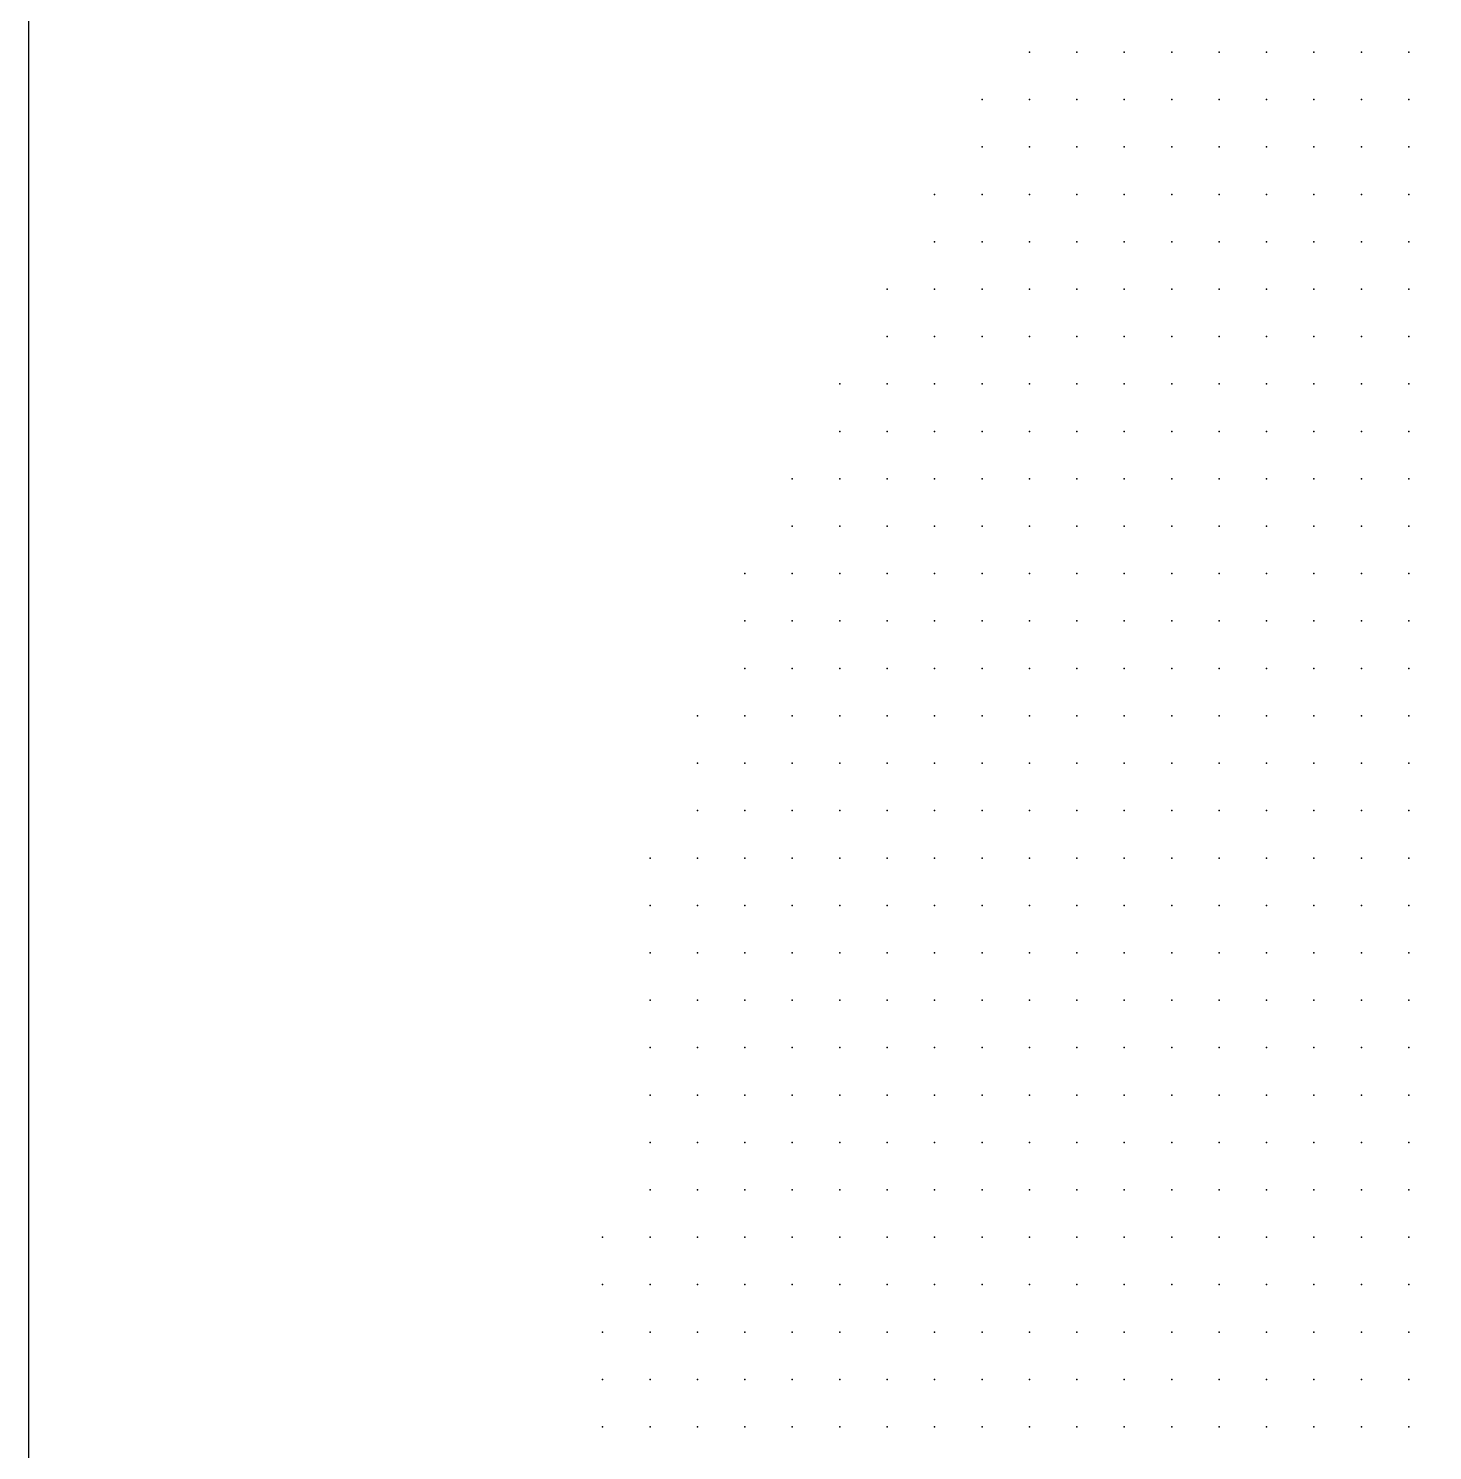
# Model space of a CAD drawing. Header units: millimetres. Extents: x 2848 to 6961, y 1568 to 7914.
# Drawn here: x 4523.89 to 4553.5, y 1646.5 to 1676.5 of the extents above; entities that cross this region are included whole.
import ezdxf

# ---------------------------------------------------------------- set-up
doc = ezdxf.new("R2010")
doc.units = ezdxf.units.MM
doc.header["$PDSIZE"] = -2

msp = doc.modelspace()

# ---------------------------------------------------------------- linework, layer by layer
msp.add_lwpolyline([(4523.893, 1586.933), (4643.893, 1586.933), (4643.893, 1706.933), (4523.893, 1706.933)], close=True)
at = {"color": 12, "true_color": 0xb40c03}
for p in [(4545, 1676), (4544, 1675), (4545, 1675), (4546, 1675), (4544, 1674)]:
    msp.add_point(p, dxfattribs=at)
at = {"color": 16, "true_color": 0x88000c}
msp.add_point((4546, 1676), dxfattribs=at)
at = {"color": 12, "true_color": 0xb61300}
msp.add_point((4547, 1676), dxfattribs=at)
at = {"color": 14, "true_color": 0xa40400}
msp.add_point((4548, 1676), dxfattribs=at)
at = {"color": 12, "true_color": 0xb5140c}
msp.add_point((4549, 1676), dxfattribs=at)
at = {"color": 12, "true_color": 0xb3090a}
msp.add_point((4550, 1676), dxfattribs=at)
at = {"color": 12, "true_color": 0xb80008}
msp.add_point((4551, 1676), dxfattribs=at)
at = {"color": 12, "true_color": 0xc3090e}
msp.add_point((4552, 1676), dxfattribs=at)
at = {"color": 12, "true_color": 0xb40100}
msp.add_point((4553, 1676), dxfattribs=at)
at = {"color": 12, "true_color": 0xb9100b}
msp.add_point((4547, 1675), dxfattribs=at)
at = {"color": 12, "true_color": 0xb30703}
for p in [(4548, 1675), (4547, 1673), (4553, 1669)]:
    msp.add_point(p, dxfattribs=at)
at = {"color": 14, "true_color": 0xb00400}
for p in [(4549, 1675), (4553, 1670), (4545, 1669)]:
    msp.add_point(p, dxfattribs=at)
at = {"color": 12, "true_color": 0xb90c08}
for p in [(4550, 1675), (4548, 1672), (4552, 1671), (4547, 1666)]:
    msp.add_point(p, dxfattribs=at)
at = {"color": 12, "true_color": 0xbe0f0c}
msp.add_point((4551, 1675), dxfattribs=at)
at = {"color": 12, "true_color": 0xbc0a08}
msp.add_point((4552, 1675), dxfattribs=at)
at = {"color": 12, "true_color": 0xb90504}
msp.add_point((4553, 1675), dxfattribs=at)
at = {"color": 14, "true_color": 0xb20509}
msp.add_point((4545, 1674), dxfattribs=at)
at = {"color": 12, "true_color": 0xb30d01}
msp.add_point((4546, 1674), dxfattribs=at)
at = {"color": 12, "true_color": 0xb60d08}
msp.add_point((4547, 1674), dxfattribs=at)
at = {"color": 12, "true_color": 0xb60a06}
msp.add_point((4548, 1674), dxfattribs=at)
at = {"color": 12, "true_color": 0xb50905}
msp.add_point((4549, 1674), dxfattribs=at)
at = {"color": 12, "true_color": 0xb60905}
msp.add_point((4550, 1674), dxfattribs=at)
at = {"color": 12, "true_color": 0xb60704}
msp.add_point((4551, 1674), dxfattribs=at)
at = {"color": 12, "true_color": 0xb60402}
for p in [(4552, 1674), (4549, 1669), (4549, 1668)]:
    msp.add_point(p, dxfattribs=at)
at = {"color": 12, "true_color": 0xb70302}
msp.add_point((4553, 1674), dxfattribs=at)
at = {"color": 14, "true_color": 0xa80001}
for p in [(4543, 1673), (4543, 1672), (4542, 1671), (4541, 1669), (4542, 1669)]:
    msp.add_point(p, dxfattribs=at)
at = {"color": 12, "true_color": 0xb3000f}
msp.add_point((4544, 1673), dxfattribs=at)
at = {"color": 14, "true_color": 0xac0703}
msp.add_point((4545, 1673), dxfattribs=at)
at = {"color": 12, "true_color": 0xb80e00}
msp.add_point((4546, 1673), dxfattribs=at)
at = {"color": 12, "true_color": 0xb90d09}
msp.add_point((4548, 1673), dxfattribs=at)
at = {"color": 12, "true_color": 0xbb0e0a}
msp.add_point((4549, 1673), dxfattribs=at)
at = {"color": 12, "true_color": 0xb50804}
msp.add_point((4550, 1673), dxfattribs=at)
at = {"color": 14, "true_color": 0xb20300}
for p in [(4551, 1673), (4544, 1667), (4548, 1667)]:
    msp.add_point(p, dxfattribs=at)
at = {"color": 12, "true_color": 0xb50301}
msp.add_point((4552, 1673), dxfattribs=at)
at = {"color": 12, "true_color": 0xb90705}
msp.add_point((4553, 1673), dxfattribs=at)
at = {"color": 12, "true_color": 0xb30000}
for p in [(4544, 1672), (4538, 1655)]:
    msp.add_point(p, dxfattribs=at)
at = {"color": 22, "true_color": 0xbc1a0f}
msp.add_point((4545, 1672), dxfattribs=at)
at = {"color": 12, "true_color": 0xbc0800}
msp.add_point((4546, 1672), dxfattribs=at)
at = {"color": 14, "true_color": 0xb10400}
for p in [(4547, 1672), (4545, 1670)]:
    msp.add_point(p, dxfattribs=at)
at = {"color": 12, "true_color": 0xbc0f0b}
for p in [(4549, 1672), (4545, 1667)]:
    msp.add_point(p, dxfattribs=at)
at = {"color": 12, "true_color": 0xb70805}
for p in [(4550, 1672), (4548, 1671)]:
    msp.add_point(p, dxfattribs=at)
at = {"color": 12, "true_color": 0xb50603}
msp.add_point((4551, 1672), dxfattribs=at)
at = {"color": 12, "true_color": 0xb90a07}
for p in [(4552, 1672), (4549, 1671), (4550, 1670)]:
    msp.add_point(p, dxfattribs=at)
at = {"color": 12, "true_color": 0xbc0d0a}
for p in [(4553, 1672), (4550, 1669)]:
    msp.add_point(p, dxfattribs=at)
at = {"color": 14, "true_color": 0xab0000}
msp.add_point((4543, 1671), dxfattribs=at)
at = {"color": 12, "true_color": 0xb7090a}
msp.add_point((4544, 1671), dxfattribs=at)
at = {"color": 12, "true_color": 0xbe160d}
msp.add_point((4545, 1671), dxfattribs=at)
at = {"color": 12, "true_color": 0xbc0000}
msp.add_point((4546, 1671), dxfattribs=at)
at = {"color": 12, "true_color": 0xb40502}
msp.add_point((4547, 1671), dxfattribs=at)
at = {"color": 12, "true_color": 0xb80906}
for p in [(4550, 1671), (4551, 1671)]:
    msp.add_point(p, dxfattribs=at)
at = {"color": 12, "true_color": 0xb80b07}
for p in [(4553, 1671), (4551, 1670), (4551, 1669)]:
    msp.add_point(p, dxfattribs=at)
at = {"color": 242, "true_color": 0xb72c31}
msp.add_point((4542, 1670), dxfattribs=at)
at = {"color": 12, "true_color": 0xc60000}
msp.add_point((4543, 1670), dxfattribs=at)
at = {"color": 22, "true_color": 0xb72315}
msp.add_point((4544, 1670), dxfattribs=at)
at = {"color": 12, "true_color": 0xc00000}
msp.add_point((4546, 1670), dxfattribs=at)
at = {"color": 12, "true_color": 0xbb0907}
for p in [(4547, 1670), (4545, 1666)]:
    msp.add_point(p, dxfattribs=at)
at = {"color": 12, "true_color": 0xb70503}
for p in [(4548, 1670), (4549, 1670)]:
    msp.add_point(p, dxfattribs=at)
at = {"color": 12, "true_color": 0xb40703}
msp.add_point((4552, 1670), dxfattribs=at)
at = {"color": 12, "true_color": 0xc70909}
msp.add_point((4543, 1669), dxfattribs=at)
at = {"color": 22, "true_color": 0xba1a0e}
msp.add_point((4544, 1669), dxfattribs=at)
at = {"color": 12, "true_color": 0xbc090c}
msp.add_point((4546, 1669), dxfattribs=at)
at = {"color": 12, "true_color": 0xbe0a09}
for p in [(4547, 1669), (4547, 1668)]:
    msp.add_point(p, dxfattribs=at)
at = {"color": 12, "true_color": 0xb60201}
msp.add_point((4548, 1669), dxfattribs=at)
at = {"color": 14, "true_color": 0xae0200}
msp.add_point((4552, 1669), dxfattribs=at)
at = {"color": 15, "true_color": 0xc03a43}
msp.add_point((4541, 1668), dxfattribs=at)
at = {"color": 12, "true_color": 0xbb080b}
msp.add_point((4542, 1668), dxfattribs=at)
at = {"color": 14, "true_color": 0xa80f00}
msp.add_point((4543, 1668), dxfattribs=at)
at = {"color": 12, "true_color": 0xbd0200}
msp.add_point((4544, 1668), dxfattribs=at)
at = {"color": 12, "true_color": 0xba110e}
msp.add_point((4545, 1668), dxfattribs=at)
at = {"color": 14, "true_color": 0xb00b0f}
msp.add_point((4546, 1668), dxfattribs=at)
at = {"color": 12, "true_color": 0xb40000}
msp.add_point((4548, 1668), dxfattribs=at)
at = {"color": 12, "true_color": 0xc0110e}
msp.add_point((4550, 1668), dxfattribs=at)
at = {"color": 12, "true_color": 0xba0d09}
msp.add_point((4551, 1668), dxfattribs=at)
at = {"color": 14, "true_color": 0xaf0300}
msp.add_point((4552, 1668), dxfattribs=at)
at = {"color": 12, "true_color": 0xbc100c}
msp.add_point((4553, 1668), dxfattribs=at)
at = {"color": 14, "true_color": 0xb00808}
for p in [(4540, 1667), (4541, 1667), (4540, 1666)]:
    msp.add_point(p, dxfattribs=at)
at = {"color": 12, "true_color": 0xc20904}
msp.add_point((4542, 1667), dxfattribs=at)
at = {"color": 12, "true_color": 0xbf110a}
msp.add_point((4543, 1667), dxfattribs=at)
at = {"color": 14, "true_color": 0xa90b00}
msp.add_point((4546, 1667), dxfattribs=at)
at = {"color": 14, "true_color": 0xb00903}
msp.add_point((4547, 1667), dxfattribs=at)
at = {"color": 12, "true_color": 0xc00405}
msp.add_point((4549, 1667), dxfattribs=at)
at = {"color": 12, "true_color": 0xcc080c}
msp.add_point((4550, 1667), dxfattribs=at)
at = {"color": 14, "true_color": 0xad0000}
for p in [(4551, 1667), (4538, 1654)]:
    msp.add_point(p, dxfattribs=at)
at = {"color": 24, "true_color": 0xa31a0a}
msp.add_point((4552, 1667), dxfattribs=at)
at = {"color": 23, "true_color": 0xd78b67}
msp.add_point((4553, 1667), dxfattribs=at)
at = {"color": 14, "true_color": 0xaf0103}
msp.add_point((4541, 1666), dxfattribs=at)
at = {"color": 12, "true_color": 0xbc0700}
msp.add_point((4542, 1666), dxfattribs=at)
at = {"color": 14, "true_color": 0xaf0700}
msp.add_point((4543, 1666), dxfattribs=at)
at = {"color": 12, "true_color": 0xb50505}
msp.add_point((4544, 1666), dxfattribs=at)
at = {"color": 14, "true_color": 0xaf0b01}
msp.add_point((4546, 1666), dxfattribs=at)
at = {"color": 12, "true_color": 0xbd0e0b}
msp.add_point((4548, 1666), dxfattribs=at)
at = {"color": 12, "true_color": 0xba0605}
msp.add_point((4549, 1666), dxfattribs=at)
at = {"color": 12, "true_color": 0xbc0605}
msp.add_point((4550, 1666), dxfattribs=at)
at = {"color": 12, "true_color": 0xbc150f}
msp.add_point((4551, 1666), dxfattribs=at)
at = {"color": 13, "true_color": 0xd85946}
msp.add_point((4552, 1666), dxfattribs=at)
at = {"color": 31, "true_color": 0xfdb58f}
msp.add_point((4553, 1666), dxfattribs=at)
at = {"color": 12, "true_color": 0xbf0103}
for p in [(4539, 1665), (4539, 1664), (4541, 1664), (4539, 1663)]:
    msp.add_point(p, dxfattribs=at)
at = {"color": 244, "true_color": 0x9b1d21}
msp.add_point((4540, 1665), dxfattribs=at)
at = {"color": 12, "true_color": 0xb50000}
msp.add_point((4541, 1665), dxfattribs=at)
at = {"color": 12, "true_color": 0xb70900}
msp.add_point((4542, 1665), dxfattribs=at)
at = {"color": 14, "true_color": 0xa70400}
msp.add_point((4543, 1665), dxfattribs=at)
at = {"color": 12, "true_color": 0xb90909}
msp.add_point((4544, 1665), dxfattribs=at)
at = {"color": 12, "true_color": 0xbd0505}
msp.add_point((4545, 1665), dxfattribs=at)
at = {"color": 12, "true_color": 0xb80b04}
msp.add_point((4546, 1665), dxfattribs=at)
at = {"color": 12, "true_color": 0xc10d0c}
msp.add_point((4547, 1665), dxfattribs=at)
at = {"color": 14, "true_color": 0xaf0200}
msp.add_point((4548, 1665), dxfattribs=at)
at = {"color": 14, "true_color": 0xac0500}
msp.add_point((4549, 1665), dxfattribs=at)
at = {"color": 22, "true_color": 0xc92820}
msp.add_point((4550, 1665), dxfattribs=at)
at = {"color": 13, "true_color": 0xda483b}
for p in [(4551, 1665), (4540, 1654)]:
    msp.add_point(p, dxfattribs=at)
at = {"color": 23, "true_color": 0xeb7b63}
msp.add_point((4552, 1665), dxfattribs=at)
at = {"color": 31, "true_color": 0xffbf98}
msp.add_point((4553, 1665), dxfattribs=at)
at = {"color": 14, "true_color": 0x990003}
msp.add_point((4540, 1664), dxfattribs=at)
at = {"color": 12, "true_color": 0xb40c01}
msp.add_point((4542, 1664), dxfattribs=at)
at = {"color": 14, "true_color": 0xad1105}
msp.add_point((4543, 1664), dxfattribs=at)
at = {"color": 12, "true_color": 0xb80808}
msp.add_point((4544, 1664), dxfattribs=at)
at = {"color": 12, "true_color": 0xbe0203}
msp.add_point((4545, 1664), dxfattribs=at)
at = {"color": 12, "true_color": 0xba0702}
msp.add_point((4546, 1664), dxfattribs=at)
at = {"color": 12, "true_color": 0xb80403}
msp.add_point((4547, 1664), dxfattribs=at)
at = {"color": 14, "true_color": 0xb20b05}
msp.add_point((4548, 1664), dxfattribs=at)
at = {"color": 22, "true_color": 0xc0261c}
msp.add_point((4549, 1664), dxfattribs=at)
at = {"color": 13, "true_color": 0xe25446}
msp.add_point((4550, 1664), dxfattribs=at)
at = {"color": 13, "true_color": 0xe26551}
msp.add_point((4551, 1664), dxfattribs=at)
at = {"color": 23, "true_color": 0xe28063}
msp.add_point((4552, 1664), dxfattribs=at)
at = {"color": 31, "true_color": 0xf9bb92}
msp.add_point((4553, 1664), dxfattribs=at)
at = {"color": 12, "true_color": 0xb7030c}
msp.add_point((4540, 1663), dxfattribs=at)
at = {"color": 12, "true_color": 0xc30101}
msp.add_point((4541, 1663), dxfattribs=at)
at = {"color": 14, "true_color": 0xae0b00}
msp.add_point((4542, 1663), dxfattribs=at)
at = {"color": 24, "true_color": 0xb41c0f}
msp.add_point((4543, 1663), dxfattribs=at)
at = {"color": 14, "true_color": 0xae0000}
msp.add_point((4544, 1663), dxfattribs=at)
at = {"color": 12, "true_color": 0xb90000}
msp.add_point((4545, 1663), dxfattribs=at)
at = {"color": 12, "true_color": 0xb50700}
msp.add_point((4546, 1663), dxfattribs=at)
at = {"color": 12, "true_color": 0xb70e09}
msp.add_point((4547, 1663), dxfattribs=at)
at = {"color": 22, "true_color": 0xd73a31}
msp.add_point((4548, 1663), dxfattribs=at)
at = {"color": 13, "true_color": 0xe95b4d}
msp.add_point((4549, 1663), dxfattribs=at)
at = {"color": 13, "true_color": 0xe46350}
msp.add_point((4550, 1663), dxfattribs=at)
at = {"color": 13, "true_color": 0xd35f48}
msp.add_point((4551, 1663), dxfattribs=at)
at = {"color": 23, "true_color": 0xe58a6b}
msp.add_point((4552, 1663), dxfattribs=at)
at = {"color": 31, "true_color": 0xffc89e}
msp.add_point((4553, 1663), dxfattribs=at)
at = {"color": 12, "true_color": 0xcd1014}
for p in [(4538, 1662), (4540, 1662), (4538, 1661), (4538, 1660)]:
    msp.add_point(p, dxfattribs=at)
at = {"color": 14, "true_color": 0xa2070b}
msp.add_point((4539, 1662), dxfattribs=at)
at = {"color": 12, "true_color": 0xbd0000}
msp.add_point((4541, 1662), dxfattribs=at)
at = {"color": 14, "true_color": 0xa80600}
msp.add_point((4542, 1662), dxfattribs=at)
at = {"color": 24, "true_color": 0xb1190e}
msp.add_point((4543, 1662), dxfattribs=at)
at = {"color": 14, "true_color": 0xa90000}
msp.add_point((4544, 1662), dxfattribs=at)
at = {"color": 12, "true_color": 0xba0403}
msp.add_point((4545, 1662), dxfattribs=at)
at = {"color": 12, "true_color": 0xb81609}
msp.add_point((4546, 1662), dxfattribs=at)
at = {"color": 22, "true_color": 0xd53d32}
msp.add_point((4547, 1662), dxfattribs=at)
at = {"color": 13, "true_color": 0xe45547}
msp.add_point((4548, 1662), dxfattribs=at)
at = {"color": 13, "true_color": 0xe96151}
msp.add_point((4549, 1662), dxfattribs=at)
at = {"color": 13, "true_color": 0xe3624f}
msp.add_point((4550, 1662), dxfattribs=at)
at = {"color": 13, "true_color": 0xd35c46}
msp.add_point((4551, 1662), dxfattribs=at)
at = {"color": 23, "true_color": 0xe28566}
msp.add_point((4552, 1662), dxfattribs=at)
at = {"color": 31, "true_color": 0xfec59a}
msp.add_point((4553, 1662), dxfattribs=at)
at = {"color": 14, "true_color": 0x9a0000}
msp.add_point((4539, 1661), dxfattribs=at)
at = {"color": 12, "true_color": 0xcb0f0e}
msp.add_point((4540, 1661), dxfattribs=at)
at = {"color": 12, "true_color": 0xba0000}
msp.add_point((4541, 1661), dxfattribs=at)
at = {"color": 14, "true_color": 0xac0a00}
msp.add_point((4542, 1661), dxfattribs=at)
at = {"color": 14, "true_color": 0xaa0d04}
msp.add_point((4543, 1661), dxfattribs=at)
at = {"color": 12, "true_color": 0xb70408}
msp.add_point((4544, 1661), dxfattribs=at)
at = {"color": 12, "true_color": 0xc51814}
msp.add_point((4545, 1661), dxfattribs=at)
at = {"color": 22, "true_color": 0xce3b29}
msp.add_point((4546, 1661), dxfattribs=at)
at = {"color": 13, "true_color": 0xe25f4d}
msp.add_point((4547, 1661), dxfattribs=at)
at = {"color": 13, "true_color": 0xdc5947}
msp.add_point((4548, 1661), dxfattribs=at)
at = {"color": 13, "true_color": 0xd95644}
msp.add_point((4549, 1661), dxfattribs=at)
at = {"color": 13, "true_color": 0xe45f4e}
msp.add_point((4550, 1661), dxfattribs=at)
at = {"color": 13, "true_color": 0xdc5d4a}
for p in [(4551, 1661), (4548, 1653)]:
    msp.add_point(p, dxfattribs=at)
at = {"color": 23, "true_color": 0xe07d60}
msp.add_point((4552, 1661), dxfattribs=at)
at = {"color": 31, "true_color": 0xf8bd93}
msp.add_point((4553, 1661), dxfattribs=at)
at = {"color": 14, "true_color": 0xa20702}
msp.add_point((4539, 1660), dxfattribs=at)
at = {"color": 12, "true_color": 0xc00704}
msp.add_point((4540, 1660), dxfattribs=at)
at = {"color": 12, "true_color": 0xbc0200}
msp.add_point((4541, 1660), dxfattribs=at)
at = {"color": 12, "true_color": 0xb51402}
msp.add_point((4542, 1660), dxfattribs=at)
at = {"color": 14, "true_color": 0xa40600}
msp.add_point((4543, 1660), dxfattribs=at)
at = {"color": 12, "true_color": 0xc71418}
msp.add_point((4544, 1660), dxfattribs=at)
at = {"color": 22, "true_color": 0xd52c27}
msp.add_point((4545, 1660), dxfattribs=at)
at = {"color": 13, "true_color": 0xe75f47}
msp.add_point((4546, 1660), dxfattribs=at)
at = {"color": 13, "true_color": 0xcd5640}
msp.add_point((4547, 1660), dxfattribs=at)
at = {"color": 13, "true_color": 0xe36954}
msp.add_point((4548, 1660), dxfattribs=at)
at = {"color": 13, "true_color": 0xe86553}
msp.add_point((4549, 1660), dxfattribs=at)
at = {"color": 13, "true_color": 0xe05747}
msp.add_point((4550, 1660), dxfattribs=at)
at = {"color": 13, "true_color": 0xd95443}
for p in [(4551, 1660), (4546, 1654)]:
    msp.add_point(p, dxfattribs=at)
at = {"color": 11, "true_color": 0xf48a70}
msp.add_point((4552, 1660), dxfattribs=at)
at = {"color": 31, "true_color": 0xffcba2}
msp.add_point((4553, 1660), dxfattribs=at)
at = {"color": 12, "true_color": 0xb90009}
for p in [(4537, 1659), (4537, 1658), (4537, 1657), (4538, 1657)]:
    msp.add_point(p, dxfattribs=at)
at = {"color": 242, "true_color": 0xcc1a26}
msp.add_point((4538, 1659), dxfattribs=at)
at = {"color": 12, "true_color": 0xb50200}
msp.add_point((4539, 1659), dxfattribs=at)
at = {"color": 12, "true_color": 0xbb0a04}
msp.add_point((4540, 1659), dxfattribs=at)
at = {"color": 14, "true_color": 0xb20a01}
msp.add_point((4541, 1659), dxfattribs=at)
at = {"color": 14, "true_color": 0xa90900}
msp.add_point((4542, 1659), dxfattribs=at)
at = {"color": 24, "true_color": 0xb51d0f}
msp.add_point((4543, 1659), dxfattribs=at)
at = {"color": 22, "true_color": 0xd14432}
msp.add_point((4544, 1659), dxfattribs=at)
at = {"color": 13, "true_color": 0xe25b47}
msp.add_point((4545, 1659), dxfattribs=at)
at = {"color": 13, "true_color": 0xe05e48}
msp.add_point((4546, 1659), dxfattribs=at)
at = {"color": 13, "true_color": 0xe15848}
msp.add_point((4547, 1659), dxfattribs=at)
at = {"color": 13, "true_color": 0xe55d4d}
for p in [(4548, 1659), (4548, 1658), (4545, 1654)]:
    msp.add_point(p, dxfattribs=at)
at = {"color": 13, "true_color": 0xe45d4a}
for p in [(4549, 1659), (4549, 1658)]:
    msp.add_point(p, dxfattribs=at)
at = {"color": 13, "true_color": 0xe55e4b}
for p in [(4550, 1659), (4550, 1658)]:
    msp.add_point(p, dxfattribs=at)
at = {"color": 13, "true_color": 0xdd5f48}
for p in [(4551, 1659), (4551, 1658)]:
    msp.add_point(p, dxfattribs=at)
at = {"color": 23, "true_color": 0xeb8a67}
msp.add_point((4552, 1659), dxfattribs=at)
at = {"color": 31, "true_color": 0xffc998}
msp.add_point((4553, 1659), dxfattribs=at)
at = {"color": 12, "true_color": 0xbf0916}
msp.add_point((4538, 1658), dxfattribs=at)
at = {"color": 12, "true_color": 0xbd0c06}
msp.add_point((4539, 1658), dxfattribs=at)
at = {"color": 12, "true_color": 0xb30600}
msp.add_point((4540, 1658), dxfattribs=at)
at = {"color": 14, "true_color": 0xaf0800}
msp.add_point((4541, 1658), dxfattribs=at)
at = {"color": 22, "true_color": 0xba1c10}
msp.add_point((4542, 1658), dxfattribs=at)
at = {"color": 22, "true_color": 0xd33d2e}
msp.add_point((4543, 1658), dxfattribs=at)
at = {"color": 13, "true_color": 0xe35644}
msp.add_point((4544, 1658), dxfattribs=at)
at = {"color": 13, "true_color": 0xe35c48}
msp.add_point((4545, 1658), dxfattribs=at)
at = {"color": 13, "true_color": 0xdb5742}
msp.add_point((4546, 1658), dxfattribs=at)
at = {"color": 13, "true_color": 0xe15949}
for p in [(4547, 1658), (4547, 1657)]:
    msp.add_point(p, dxfattribs=at)
at = {"color": 23, "true_color": 0xea8966}
msp.add_point((4552, 1658), dxfattribs=at)
at = {"color": 31, "true_color": 0xffc897}
msp.add_point((4553, 1658), dxfattribs=at)
at = {"color": 12, "true_color": 0xb70c05}
msp.add_point((4539, 1657), dxfattribs=at)
at = {"color": 14, "true_color": 0xb10801}
msp.add_point((4540, 1657), dxfattribs=at)
at = {"color": 12, "true_color": 0xba170e}
msp.add_point((4541, 1657), dxfattribs=at)
at = {"color": 22, "true_color": 0xd5392d}
msp.add_point((4542, 1657), dxfattribs=at)
at = {"color": 13, "true_color": 0xe95547}
msp.add_point((4543, 1657), dxfattribs=at)
at = {"color": 13, "true_color": 0xea5d4c}
msp.add_point((4544, 1657), dxfattribs=at)
at = {"color": 13, "true_color": 0xe15a47}
msp.add_point((4545, 1657), dxfattribs=at)
at = {"color": 13, "true_color": 0xdb5643}
msp.add_point((4546, 1657), dxfattribs=at)
at = {"color": 13, "true_color": 0xe35e4d}
msp.add_point((4548, 1657), dxfattribs=at)
at = {"color": 13, "true_color": 0xe25d4a}
for p in [(4549, 1657), (4546, 1656)]:
    msp.add_point(p, dxfattribs=at)
at = {"color": 13, "true_color": 0xe65f4c}
msp.add_point((4550, 1657), dxfattribs=at)
at = {"color": 13, "true_color": 0xdc5e47}
for p in [(4551, 1657), (4551, 1656)]:
    msp.add_point(p, dxfattribs=at)
at = {"color": 23, "true_color": 0xe98764}
msp.add_point((4552, 1657), dxfattribs=at)
at = {"color": 31, "true_color": 0xffc595}
msp.add_point((4553, 1657), dxfattribs=at)
at = {"color": 14, "true_color": 0xa80500}
for p in [(4537, 1656), (4539, 1656), (4537, 1655), (4537, 1654)]:
    msp.add_point(p, dxfattribs=at)
at = {"color": 12, "true_color": 0xbb0006}
msp.add_point((4538, 1656), dxfattribs=at)
at = {"color": 22, "true_color": 0xbb1a10}
msp.add_point((4540, 1656), dxfattribs=at)
at = {"color": 22, "true_color": 0xd4382c}
msp.add_point((4541, 1656), dxfattribs=at)
at = {"color": 13, "true_color": 0xe54d40}
msp.add_point((4542, 1656), dxfattribs=at)
at = {"color": 13, "true_color": 0xe65445}
msp.add_point((4543, 1656), dxfattribs=at)
at = {"color": 13, "true_color": 0xdf5342}
msp.add_point((4544, 1656), dxfattribs=at)
at = {"color": 13, "true_color": 0xde5744}
msp.add_point((4545, 1656), dxfattribs=at)
at = {"color": 13, "true_color": 0xdf5a49}
msp.add_point((4547, 1656), dxfattribs=at)
at = {"color": 13, "true_color": 0xe15e4c}
msp.add_point((4548, 1656), dxfattribs=at)
at = {"color": 13, "true_color": 0xe15c49}
msp.add_point((4549, 1656), dxfattribs=at)
at = {"color": 13, "true_color": 0xe7604d}
msp.add_point((4550, 1656), dxfattribs=at)
at = {"color": 23, "true_color": 0xe58360}
msp.add_point((4552, 1656), dxfattribs=at)
at = {"color": 31, "true_color": 0xfcc292}
msp.add_point((4553, 1656), dxfattribs=at)
at = {"color": 14, "true_color": 0xae1108}
msp.add_point((4539, 1655), dxfattribs=at)
at = {"color": 22, "true_color": 0xcd3329}
msp.add_point((4540, 1655), dxfattribs=at)
at = {"color": 13, "true_color": 0xe54e43}
msp.add_point((4541, 1655), dxfattribs=at)
at = {"color": 13, "true_color": 0xe35144}
msp.add_point((4542, 1655), dxfattribs=at)
at = {"color": 13, "true_color": 0xd94b3d}
for p in [(4543, 1655), (4542, 1654)]:
    msp.add_point(p, dxfattribs=at)
at = {"color": 13, "true_color": 0xda5141}
msp.add_point((4544, 1655), dxfattribs=at)
at = {"color": 13, "true_color": 0xe05848}
msp.add_point((4545, 1655), dxfattribs=at)
at = {"color": 13, "true_color": 0xe15c4b}
msp.add_point((4546, 1655), dxfattribs=at)
at = {"color": 13, "true_color": 0xdf5c4a}
msp.add_point((4547, 1655), dxfattribs=at)
at = {"color": 13, "true_color": 0xdf5e4b}
msp.add_point((4548, 1655), dxfattribs=at)
at = {"color": 13, "true_color": 0xe05d49}
msp.add_point((4549, 1655), dxfattribs=at)
at = {"color": 13, "true_color": 0xe6614e}
for p in [(4550, 1655), (4550, 1654)]:
    msp.add_point(p, dxfattribs=at)
at = {"color": 13, "true_color": 0xdb5d46}
msp.add_point((4551, 1655), dxfattribs=at)
at = {"color": 23, "true_color": 0xe37f5d}
msp.add_point((4552, 1655), dxfattribs=at)
at = {"color": 31, "true_color": 0xfbbe8f}
msp.add_point((4553, 1655), dxfattribs=at)
at = {"color": 22, "true_color": 0xc63226}
msp.add_point((4539, 1654), dxfattribs=at)
at = {"color": 13, "true_color": 0xe15244}
msp.add_point((4541, 1654), dxfattribs=at)
at = {"color": 13, "true_color": 0xd94d3e}
msp.add_point((4543, 1654), dxfattribs=at)
at = {"color": 13, "true_color": 0xe35a4a}
msp.add_point((4544, 1654), dxfattribs=at)
at = {"color": 13, "true_color": 0xde5d4a}
msp.add_point((4547, 1654), dxfattribs=at)
at = {"color": 13, "true_color": 0xdd5e4b}
for p in [(4548, 1654), (4547, 1653), (4547, 1652)]:
    msp.add_point(p, dxfattribs=at)
at = {"color": 13, "true_color": 0xdf5e49}
for p in [(4549, 1654), (4549, 1653), (4549, 1652)]:
    msp.add_point(p, dxfattribs=at)
at = {"color": 13, "true_color": 0xdc5b45}
for p in [(4551, 1654), (4551, 1653), (4551, 1652)]:
    msp.add_point(p, dxfattribs=at)
at = {"color": 23, "true_color": 0xe27b5a}
msp.add_point((4552, 1654), dxfattribs=at)
at = {"color": 31, "true_color": 0xf9bb8c}
msp.add_point((4553, 1654), dxfattribs=at)
at = {"color": 242, "true_color": 0xc32631}
msp.add_point((4537, 1653), dxfattribs=at)
at = {"color": 22, "true_color": 0xc01d16}
msp.add_point((4538, 1653), dxfattribs=at)
at = {"color": 13, "true_color": 0xd84a3e}
msp.add_point((4539, 1653), dxfattribs=at)
at = {"color": 13, "true_color": 0xdc4e42}
for p in [(4540, 1653), (4540, 1651), (4541, 1649), (4541, 1648)]:
    msp.add_point(p, dxfattribs=at)
at = {"color": 13, "true_color": 0xdb4f42}
msp.add_point((4541, 1653), dxfattribs=at)
at = {"color": 13, "true_color": 0xd94d40}
msp.add_point((4542, 1653), dxfattribs=at)
at = {"color": 13, "true_color": 0xdc5245}
msp.add_point((4543, 1653), dxfattribs=at)
at = {"color": 13, "true_color": 0xe35b4d}
msp.add_point((4544, 1653), dxfattribs=at)
at = {"color": 13, "true_color": 0xe1594b}
msp.add_point((4545, 1653), dxfattribs=at)
at = {"color": 13, "true_color": 0xda5244}
msp.add_point((4546, 1653), dxfattribs=at)
at = {"color": 13, "true_color": 0xe7624f}
for p in [(4550, 1653), (4550, 1652)]:
    msp.add_point(p, dxfattribs=at)
at = {"color": 23, "true_color": 0xdf7857}
msp.add_point((4552, 1653), dxfattribs=at)
at = {"color": 31, "true_color": 0xf8b88a}
msp.add_point((4553, 1653), dxfattribs=at)
at = {"color": 242, "true_color": 0xcf2937}
msp.add_point((4537, 1652), dxfattribs=at)
at = {"color": 22, "true_color": 0xdf4337}
msp.add_point((4538, 1652), dxfattribs=at)
at = {"color": 13, "true_color": 0xdc5043}
for p in [(4539, 1652), (4542, 1648), (4542, 1647)]:
    msp.add_point(p, dxfattribs=at)
at = {"color": 13, "true_color": 0xd74d40}
msp.add_point((4540, 1652), dxfattribs=at)
at = {"color": 13, "true_color": 0xd94f42}
msp.add_point((4541, 1652), dxfattribs=at)
at = {"color": 13, "true_color": 0xde5447}
for p in [(4542, 1652), (4544, 1651), (4544, 1650), (4544, 1649), (4544, 1648), (4545, 1647)]:
    msp.add_point(p, dxfattribs=at)
at = {"color": 13, "true_color": 0xdd5547}
msp.add_point((4543, 1652), dxfattribs=at)
at = {"color": 13, "true_color": 0xd85042}
msp.add_point((4544, 1652), dxfattribs=at)
at = {"color": 13, "true_color": 0xd95143}
msp.add_point((4545, 1652), dxfattribs=at)
at = {"color": 13, "true_color": 0xe0584a}
msp.add_point((4546, 1652), dxfattribs=at)
at = {"color": 13, "true_color": 0xdb5e4a}
msp.add_point((4548, 1652), dxfattribs=at)
at = {"color": 23, "true_color": 0xde7756}
msp.add_point((4552, 1652), dxfattribs=at)
at = {"color": 31, "true_color": 0xf7b789}
msp.add_point((4553, 1652), dxfattribs=at)
at = {"color": 22, "true_color": 0xdc4436}
for p in [(4536, 1651), (4538, 1651), (4536, 1650), (4536, 1649), (4536, 1648), (4536, 1647), (4538, 1647)]:
    msp.add_point(p, dxfattribs=at)
at = {"color": 13, "true_color": 0xe0464e}
for p in [(4537, 1651), (4537, 1647)]:
    msp.add_point(p, dxfattribs=at)
at = {"color": 13, "true_color": 0xdb4d41}
for p in [(4539, 1651), (4539, 1650), (4540, 1650), (4540, 1649), (4540, 1648), (4541, 1647)]:
    msp.add_point(p, dxfattribs=at)
at = {"color": 13, "true_color": 0xdd4f43}
for p in [(4541, 1651), (4541, 1650)]:
    msp.add_point(p, dxfattribs=at)
at = {"color": 13, "true_color": 0xdd5144}
for p in [(4542, 1651), (4542, 1650), (4542, 1649)]:
    msp.add_point(p, dxfattribs=at)
at = {"color": 13, "true_color": 0xdf5346}
for p in [(4543, 1651), (4543, 1650)]:
    msp.add_point(p, dxfattribs=at)
at = {"color": 13, "true_color": 0xe05649}
msp.add_point((4545, 1651), dxfattribs=at)
at = {"color": 13, "true_color": 0xdf5749}
for p in [(4546, 1651), (4546, 1650), (4546, 1649)]:
    msp.add_point(p, dxfattribs=at)
at = {"color": 13, "true_color": 0xce5e48}
msp.add_point((4547, 1651), dxfattribs=at)
at = {"color": 13, "true_color": 0xe75555}
msp.add_point((4548, 1651), dxfattribs=at)
at = {"color": 13, "true_color": 0xf45047}
msp.add_point((4549, 1651), dxfattribs=at)
at = {"color": 13, "true_color": 0xf3653f}
msp.add_point((4550, 1651), dxfattribs=at)
at = {"color": 13, "true_color": 0xc96243}
msp.add_point((4551, 1651), dxfattribs=at)
at = {"color": 13, "true_color": 0xbe7169}
msp.add_point((4552, 1651), dxfattribs=at)
at = {"color": 31, "true_color": 0xefb58f}
msp.add_point((4553, 1651), dxfattribs=at)
at = {"color": 13, "true_color": 0xe1474f}
for p in [(4537, 1650), (4537, 1648)]:
    msp.add_point(p, dxfattribs=at)
at = {"color": 13, "true_color": 0xdd4537}
msp.add_point((4538, 1650), dxfattribs=at)
at = {"color": 13, "true_color": 0xdf5548}
for p in [(4545, 1650), (4545, 1649), (4545, 1648)]:
    msp.add_point(p, dxfattribs=at)
at = {"color": 13, "true_color": 0xd76447}
msp.add_point((4547, 1650), dxfattribs=at)
at = {"color": 13, "true_color": 0xed5a46}
msp.add_point((4548, 1650), dxfattribs=at)
at = {"color": 13, "true_color": 0xe85744}
msp.add_point((4549, 1650), dxfattribs=at)
at = {"color": 13, "true_color": 0xde674f}
msp.add_point((4550, 1650), dxfattribs=at)
at = {"color": 13, "true_color": 0xd45b40}
msp.add_point((4551, 1650), dxfattribs=at)
at = {"color": 13, "true_color": 0xea6346}
msp.add_point((4552, 1650), dxfattribs=at)
at = {"color": 21, "true_color": 0xfca782}
msp.add_point((4553, 1650), dxfattribs=at)
at = {"color": 13, "true_color": 0xe24850}
msp.add_point((4537, 1649), dxfattribs=at)
at = {"color": 13, "true_color": 0xde4638}
for p in [(4538, 1649), (4538, 1648)]:
    msp.add_point(p, dxfattribs=at)
at = {"color": 13, "true_color": 0xda4c40}
for p in [(4539, 1649), (4539, 1648), (4539, 1647), (4540, 1647)]:
    msp.add_point(p, dxfattribs=at)
at = {"color": 13, "true_color": 0xde5245}
for p in [(4543, 1649), (4543, 1648), (4543, 1647)]:
    msp.add_point(p, dxfattribs=at)
at = {"color": 13, "true_color": 0xda5d41}
msp.add_point((4547, 1649), dxfattribs=at)
at = {"color": 13, "true_color": 0xea5c36}
msp.add_point((4548, 1649), dxfattribs=at)
at = {"color": 13, "true_color": 0xda5f3e}
msp.add_point((4549, 1649), dxfattribs=at)
at = {"color": 13, "true_color": 0xcd6758}
msp.add_point((4550, 1649), dxfattribs=at)
at = {"color": 13, "true_color": 0xe25541}
msp.add_point((4551, 1649), dxfattribs=at)
at = {"color": 20, "true_color": 0xff5732}
msp.add_point((4552, 1649), dxfattribs=at)
at = {"color": 21, "true_color": 0xef937c}
msp.add_point((4553, 1649), dxfattribs=at)
at = {"color": 13, "true_color": 0xde5648}
for p in [(4546, 1648), (4546, 1647)]:
    msp.add_point(p, dxfattribs=at)
at = {"color": 13, "true_color": 0xdf5145}
msp.add_point((4547, 1648), dxfattribs=at)
at = {"color": 13, "true_color": 0xe35e3f}
msp.add_point((4548, 1648), dxfattribs=at)
at = {"color": 13, "true_color": 0xdc6843}
msp.add_point((4549, 1648), dxfattribs=at)
at = {"color": 13, "true_color": 0xd9674d}
msp.add_point((4550, 1648), dxfattribs=at)
at = {"color": 13, "true_color": 0xe6584c}
msp.add_point((4551, 1648), dxfattribs=at)
at = {"color": 13, "true_color": 0xea615b}
msp.add_point((4552, 1648), dxfattribs=at)
at = {"color": 253, "true_color": 0xb8939b}
msp.add_point((4553, 1648), dxfattribs=at)
at = {"color": 13, "true_color": 0xdd5346}
msp.add_point((4544, 1647), dxfattribs=at)
at = {"color": 13, "true_color": 0xea4f53}
msp.add_point((4547, 1647), dxfattribs=at)
at = {"color": 13, "true_color": 0xde6258}
msp.add_point((4548, 1647), dxfattribs=at)
at = {"color": 13, "true_color": 0xe46947}
msp.add_point((4549, 1647), dxfattribs=at)
at = {"color": 13, "true_color": 0xed5b34}
msp.add_point((4550, 1647), dxfattribs=at)
at = {"color": 13, "true_color": 0xdb6059}
msp.add_point((4551, 1647), dxfattribs=at)
at = {"color": 253, "true_color": 0xa883a4}
msp.add_point((4552, 1647), dxfattribs=at)
at = {"color": 143, "true_color": 0x78a8d0}
msp.add_point((4553, 1647), dxfattribs=at)

doc.saveas('drawing.dxf')
